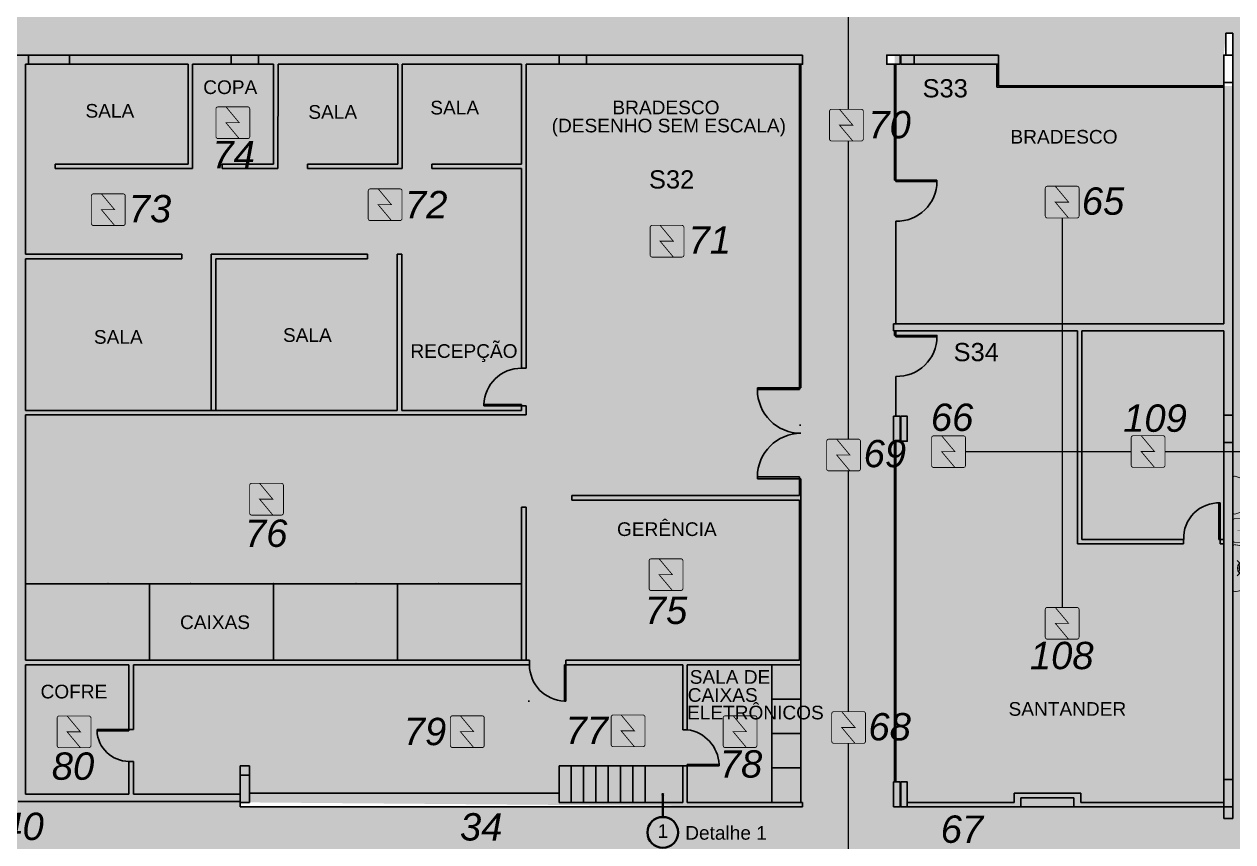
# Model space of a CAD drawing. Header units: metres. Extents: x -331 to 2982, y 362 to 2539.
# Drawn here: x 825.86 to 852.41, y 501.49 to 519.44 of the extents above; entities that cross this region are included whole.
import ezdxf
from ezdxf.enums import TextEntityAlignment as Align

# ---------------------------------------------------------------- set-up
doc = ezdxf.new("R2010")
doc.units = ezdxf.units.M
doc.layers.get('0').update_dxf_attribs({"color": 251})
doc.layers.add('_corredores', color=251, linetype='Continuous', plot=False)
doc.layers.add('_salas', color=251, linetype='Continuous', plot=False)
for name, color, linetype in [('ALV', 251, 'Continuous'), ('CX', 251, 'Continuous'), ('DET. FUMAÇA', 1, 'Continuous'), ('Div', 251, 'Continuous'), ('Est', 251, 'Continuous'), ('SALAS NOVAS', 7, 'Continuous'), ('Texto_Salas', 251, 'Continuous'), ('vid', 251, 'Continuous')]:
    doc.layers.add(name, color=color, linetype=linetype)
doc.layers.add('Botoeira_antiga', color=74, linetype='Continuous', lineweight=30)
doc.styles.add('DESTAQUE', font='arial.ttf', dxfattribs={"height": 0.4})
doc.styles.get("Standard").update_dxf_attribs({"font": 'arial.ttf', "height": 0.3})

# ---------------------------------------------------------------- blocks, each defined once
blk = doc.blocks.new('Detector de fumaça')
at = {"layer": 'DET. FUMAÇA', "linetype": 'Continuous', "lineweight": 15, "const_width": 0.0187}
blk.add_lwpolyline([(774.599, 539.816), (775.249, 539.816, -0.414214), (775.296, 539.769), (775.296, 539.167, -0.414214), (775.249, 539.12), (774.599, 539.12, -0.414214), (774.553, 539.167), (774.553, 539.769, -0.414214)], format="xyb", close=True, dxfattribs=at)
blk.add_lwpolyline([(774.773, 539.816), (775.064, 539.468), (774.773, 539.468), (775.064, 539.12)], dxfattribs=at)
blk = doc.blocks.new('WEW')
at = {"color": 1, "lineweight": 0, "true_color": 0xe60000}
for p, q in [((1781.244, 994.005), (1781.439, 994.482)), ((1781.439, 994.482), (1781.308, 994.36)), ((1781.439, 994.482), (1781.447, 994.302)), ((1781.075, 994.175), (1781.413, 993.836)), ((1781.413, 994.175), (1781.075, 993.836))]:
    blk.add_line(p, q, dxfattribs=at)
at = {"color": 1, "true_color": 0xe60000, "const_width": 0.0172}
for points in [[(1779.259, 993.747), (1780.023, 993.747, 0.511918), (1780.056, 993.793), (1779.907, 994.24, 0.322823), (1779.874, 994.263), (1779.408, 994.263, 0.322823), (1779.375, 994.24), (1779.226, 993.793, 0.511918)], [(1780.193, 994.263), (1780.641, 994.263, -0.414214), (1780.675, 994.229), (1780.675, 993.782, -0.414214), (1780.641, 993.747), (1780.193, 993.747, -0.414214), (1780.159, 993.782), (1780.159, 994.229, -0.414214)], [(1780.764, 993.748), (1781.724, 993.748, 0.435311), (1781.759, 993.784, 0.930949), (1780.73, 993.784, 0.435311)]]:
    blk.add_lwpolyline(points, format="xyb", close=True, dxfattribs=at)
at = {"color": 1, "true_color": 0xe60000, "const_width": 0.0086}
for points in [[(1779.463, 994.06), (1779.617, 994.06), (1779.652, 994.026), (1779.652, 993.936), (1779.617, 993.902), (1779.463, 993.902), (1779.428, 993.936), (1779.428, 994.026)], [(1779.832, 993.936), (1779.832, 994.026), (1779.802, 994.044), (1779.679, 993.981), (1779.802, 993.918)]]:
    blk.add_lwpolyline(points, close=True, dxfattribs=at)
for points in [[(1780.336, 994.135), (1780.338, 994.117), (1780.344, 994.099), (1780.351, 994.088), (1780.365, 994.073), (1780.373, 994.067), (1780.386, 994.06), (1780.397, 994.057), (1780.413, 994.055), (1780.421, 994.055), (1780.431, 994.056), (1780.45, 994.062), (1780.464, 994.07), (1780.477, 994.082), (1780.488, 994.096), (1780.494, 994.11), (1780.497, 994.122), (1780.498, 994.13), (1780.498, 994.136)], [(1780.417, 993.837), (1780.417, 994.055)]]:
    blk.add_lwpolyline(points, dxfattribs=at)
at = {"color": 1, "lineweight": 0, "true_color": 0xe60000}
for radius in [0.158, 0.119, 0.0774]:
    blk.add_circle((1781.244, 994.005), radius, dxfattribs=at)

msp = doc.modelspace()

# ---------------------------------------------------------------- hatches: boundary and pattern name
at = {"layer": '_corredores', "transparency": 33554508}
h = msp.add_hatch(color=256, dxfattribs=at)
h.dxf.hatch_style = 1
h.paths.add_polyline_path([(854.159, 542.856), (842.384, 542.856), (842.384, 540.756), (852.409, 540.756), (852.409, 521.406), (848.359, 521.406), (847.259, 526.931), (845.259, 526.931), (845.259, 521.356), (809.009, 521.356), (809.009, 540.756), (822.22, 540.756), (822.22, 542.856), (770.404, 542.856), (768.809, 542.931), (768.809, 540.556), (770.504, 540.556), (770.504, 526.646), (768.274, 526.646), (768.274, 525.646), (769.399, 525.646), (769.399, 519.846), (768.274, 519.846), (768.274, 518.756), (770.509, 518.756), (770.509, 518.556), (770.509, 510.381), (770.509, 504.956), (767.991, 504.956), (767.991, 502.406), (768.091, 502.406), (768.091, 502.256), (760.804, 502.256), (760.804, 518.556), (759.004, 518.556), (759.004, 502.343), (756.304, 502.343), (756.304, 502.526), (754.454, 502.526), (754.454, 499.256), (756.554, 499.256), (756.554, 499.756), (801.957, 499.756), (801.957, 494.706), (802.257, 494.706), (802.257, 494.056), (801.957, 494.056), (801.957, 489.034), (797.559, 489.034), (797.559, 485.931), (798.959, 485.931), (798.959, 486.531), (802.034, 486.531), (802.034, 486.306), (803.983, 486.306), (803.983, 494.656), (816.416, 494.656), (816.416, 491.706), (814.609, 491.706), (814.609, 489.906), (818.009, 489.906), (818.009, 491.706), (824.559, 491.706), (824.559, 492.606), (823.409, 492.606), (823.409, 499.956), (842.959, 499.956), (842.959, 498.656), (844.912, 498.656), (844.912, 499.956), (852.509, 499.956), (852.509, 494.406), (854.159, 494.406)])
h.paths.add_polyline_path([(809.009, 518.756), (842.959, 518.756), (842.959, 502.256), (830.609, 502.256), (830.609, 502.356), (823.109, 502.356), (823.109, 502.956), (814.779, 502.956), (814.779, 504.162), (810.639, 504.162), (810.639, 502.956), (809.009, 502.956)], flags=16)
h.paths.add_polyline_path([(802.012, 502.256), (773.009, 502.256), (769.691, 502.256), (769.691, 502.406), (770.134, 502.406), (770.134, 502.556), (773.009, 502.556), (773.009, 518.756), (775.859, 518.756), (795.009, 518.756), (795.009, 515.106), (799.059, 515.106), (799.059, 516.906), (797.859, 516.906), (797.859, 518.756), (802.012, 518.756)], flags=16)
h.paths.add_polyline_path([(802.012, 521.356), (773.012, 521.356), (772.984, 521.356), (772.984, 526.856), (773.012, 540.756), (802.012, 540.756)], flags=16)
h.paths.add_polyline_path([(844.809, 518.556), (844.809, 518.756), (847.259, 518.756), (847.259, 518.08), (852.209, 518.08), (852.209, 518.756), (852.259, 519.237), (852.409, 519.237), (852.409, 502.256), (844.959, 502.256), (844.979, 518.556)], flags=16)
at = {"layer": '_salas', "transparency": 33554559}
h = msp.add_hatch(color=256, dxfattribs=at)
h.dxf.hatch_style = 1
h.paths.add_polyline_path([(773.012, 540.756), (773.012, 534.756), (802.012, 534.756), (802.012, 540.756)])
h.paths.add_polyline_path([(809.009, 540.756), (809.009, 534.756), (845.259, 534.756), (845.259, 526.931), (847.259, 526.931), (848.359, 521.406), (852.409, 521.406), (852.409, 540.756)])
h.paths.add_polyline_path([(775.859, 526.856), (775.859, 521.356), (802.012, 521.356), (802.012, 526.856)])
h.paths.add_polyline_path([(809.009, 526.856), (809.009, 521.356), (839.659, 521.356), (839.659, 526.856)])
h.paths.add_polyline_path([(802.012, 502.256), (802.012, 518.756), (797.859, 518.756), (797.859, 516.906), (799.059, 516.906), (799.059, 515.106), (795.009, 515.106), (795.009, 518.756), (775.859, 518.756), (775.859, 514.056), (773.009, 514.056), (773.009, 502.256)])
h.paths.add_polyline_path([(830.609, 502.356), (842.959, 502.256), (842.959, 518.756), (809.009, 518.756), (809.009, 502.956), (810.639, 502.956), (810.639, 504.162), (814.779, 504.162), (814.779, 502.956), (823.109, 502.956), (823.109, 502.356)])
h.paths.add_polyline_path([(852.409, 518.08), (847.259, 518.08), (847.259, 518.756), (844.979, 518.756), (844.959, 502.256), (852.409, 502.256)])
at = {"layer": 'Botoeira_antiga', "true_color": 0x000000}
h = msp.add_hatch(dxfattribs=at)
h.set_pattern_fill('ANGLE', color=18)
h.set_pattern_definition([(0, (0, 0), (0, 6.985), [5.08, -1.905]), (90, (0, 0), (-6.985, 4e-16), [5.08, -1.905])])
h.paths.add_polyline_path([(839.877, 502.529, 1), (839.902, 502.529, 1)])

# ---------------------------------------------------------------- linework, layer by layer
at = {"layer": 'ALV', "color": 251}
for p, q in [((852.259, 518.756), (852.259, 519.237)), ((852.409, 519.237), (852.259, 519.237)), ((852.409, 519.237), (852.259, 519.237)), ((852.259, 519.237), (852.259, 518.756)), ((852.409, 518.756), (852.409, 519.237)), ((852.409, 518.756), (852.409, 519.237)), ((820.709, 518.756), (825.959, 518.756)), ((825.959, 518.756), (823.809, 518.756)), ((825.959, 518.556), (825.959, 518.756)), ((825.959, 518.556), (825.959, 518.756)), ((825.959, 518.556), (825.959, 518.756)), ((826.859, 518.756), (842.959, 518.756)), ((826.859, 518.756), (826.859, 518.556)), ((830.409, 518.756), (826.859, 518.756)), ((826.859, 518.756), (826.859, 518.556)), ((826.859, 518.756), (826.859, 518.556)), ((837.609, 518.756), (831.009, 518.756)), ((845.409, 518.756), (847.259, 518.756)), ((847.259, 518.556), (847.259, 518.756)), ((852.409, 502.256), (852.409, 518.756)), ((825.889, 518.556), (825.889, 514.386)), ((826.859, 518.556), (828.009, 518.556)), ((826.859, 518.556), (828.009, 518.556)), ((826.859, 518.556), (829.462, 518.556)), ((829.562, 518.556), (830.409, 518.556)), ((830.809, 518.556), (831.337, 518.556)), ((831.009, 518.556), (831.337, 518.556)), ((831.437, 518.556), (834.067, 518.556)), ((831.437, 518.556), (834.067, 518.556)), ((834.167, 518.556), (836.784, 518.556)), ((834.167, 518.556), (836.784, 518.556)), ((836.884, 518.556), (837.609, 518.556)), ((836.884, 518.556), (842.959, 518.556)), ((845.409, 518.556), (847.259, 518.556)), ((825.889, 514.286), (825.889, 510.959)), ((844.959, 512.856), (852.209, 512.856)), ((844.959, 512.856), (844.959, 512.706)), ((844.959, 512.706), (848.994, 512.706)), ((849.094, 512.706), (852.209, 512.706)), ((825.889, 510.859), (825.889, 505.476)), ((842.924, 510.632), (842.894, 510.632)), ((842.894, 508.632), (842.924, 508.632)), ((851.329, 508.028), (851.329, 508.128)), ((851.329, 508.028), (851.329, 508.128)), ((852.129, 508.128), (852.129, 508.028)), ((852.129, 508.128), (852.129, 508.028)), ((852.129, 508.128), (852.129, 508.028)), ((852.129, 508.128), (852.129, 508.028)), ((836.96, 505.476), (836.884, 505.476)), ((836.96, 505.376), (836.96, 505.476)), ((825.889, 505.376), (825.889, 502.536)), ((830.609, 503.156), (830.609, 502.956)), ((830.609, 503.156), (830.809, 503.156)), ((830.809, 503.156), (830.809, 502.956)), ((837.609, 502.556), (830.809, 502.556)), ((849.068, 502.556), (847.603, 502.556)), ((847.603, 502.356), (847.603, 502.556)), ((849.068, 502.356), (849.068, 502.556)), ((825.729, 502.376), (830.609, 502.376)), ((828.161, 502.536), (825.889, 502.536)), ((830.609, 502.536), (828.261, 502.536)), ((830.609, 502.356), (830.609, 502.256)), ((840.327, 502.356), (837.609, 502.356)), ((842.959, 502.356), (840.427, 502.356)), ((842.959, 502.256), (842.959, 502.356)), ((847.603, 502.356), (845.259, 502.356)), ((848.918, 502.456), (847.753, 502.456)), ((847.753, 502.256), (847.753, 502.456)), ((848.918, 502.256), (848.918, 502.456)), ((852.209, 502.356), (849.068, 502.356)), ((842.959, 502.256), (830.609, 502.256)), ((847.753, 502.256), (845.259, 502.256)), ((852.209, 502.256), (848.918, 502.256)), ((852.209, 502.003), (852.209, 502.256)), ((852.409, 502.003), (852.409, 502.256)), ((852.409, 502.003), (852.209, 502.003))]:
    msp.add_line(p, q, dxfattribs=at)
msp.add_lwpolyline([(842.959, 518.756), (838.209, 518.756), (838.209, 518.556), (842.959, 518.556)], close=True, dxfattribs=at)
for points in [[(852.209, 512.856), (852.209, 518.156)], [(852.409, 502.256), (852.409, 518.156)], [(852.209, 508.128), (852.209, 512.706)], [(852.209, 502.256), (852.209, 508.028)]]:
    msp.add_lwpolyline(points, dxfattribs=at)
at = {"layer": 'Botoeira_antiga', "color": 18, "true_color": 0x000000}
msp.add_line((839.889, 502.034), (839.889, 502.529), dxfattribs=at)
for centre, radius in [((839.889, 502.529), 0.0128), ((839.889, 501.696), 0.338)]:
    msp.add_circle(centre, radius, dxfattribs=at)
at = {"layer": 'CX'}
for p, q in [((825.959, 518.756), (826.859, 518.756)), ((825.959, 518.556), (825.889, 518.556)), ((825.959, 518.556), (826.859, 518.556)), ((829.462, 516.365), (829.462, 518.556)), ((829.562, 516.265), (829.562, 518.556)), ((831.337, 516.365), (831.337, 518.556)), ((831.436, 516.265), (831.437, 518.556)), ((834.067, 516.365), (834.067, 518.556)), ((834.167, 516.265), (834.167, 518.556)), ((836.784, 518.556), (836.784, 516.365)), ((836.884, 518.556), (836.884, 511.886)), ((845.009, 518.556), (845.009, 518.456)), ((825.889, 516.365), (825.889, 516.365)), ((826.539, 516.365), (829.462, 516.365)), ((826.539, 516.265), (826.539, 516.365)), ((830.212, 516.365), (831.337, 516.365)), ((830.212, 516.365), (830.212, 516.265)), ((832.087, 516.365), (834.067, 516.365)), ((832.087, 516.365), (832.087, 516.265)), ((834.817, 516.365), (836.784, 516.365)), ((834.817, 516.365), (834.817, 516.265)), ((826.539, 516.265), (829.562, 516.265)), ((830.212, 516.265), (831.436, 516.265)), ((832.087, 516.265), (834.167, 516.265)), ((834.817, 516.265), (836.784, 516.265)), ((836.784, 516.265), (836.784, 511.886)), ((825.889, 514.386), (829.322, 514.386)), ((825.889, 514.286), (829.322, 514.286)), ((829.322, 514.286), (829.322, 514.386)), ((829.972, 514.386), (833.406, 514.386)), ((829.972, 514.386), (829.972, 510.959)), ((829.972, 514.286), (829.972, 514.286)), ((830.072, 514.286), (830.072, 510.959)), ((830.072, 514.286), (833.406, 514.286)), ((833.406, 514.286), (833.406, 514.386)), ((834.056, 514.386), (834.056, 510.959)), ((834.156, 514.386), (834.056, 514.386)), ((834.156, 514.386), (834.156, 510.959)), ((845.009, 512.706), (845.009, 512.606)), ((848.66, 512.706), (848.994, 512.706)), ((848.994, 512.706), (848.994, 508.028)), ((849.094, 512.706), (849.094, 508.128)), ((845.009, 512.606), (844.979, 512.606)), ((836.784, 511.886), (836.884, 511.886)), ((835.958, 511.059), (835.958, 511.086)), ((836.784, 511.086), (836.784, 510.959)), ((836.784, 510.959), (836.784, 511.059)), ((836.784, 511.059), (836.884, 511.059)), ((836.884, 511.059), (836.884, 510.859)), ((834.056, 510.959), (825.889, 510.959)), ((836.884, 510.859), (825.889, 510.859)), ((836.784, 510.959), (834.156, 510.959)), ((836.784, 510.959), (836.784, 510.959)), ((842.894, 509.498), (842.894, 509.092)), ((842.894, 509.092), (837.894, 509.092)), ((837.894, 509.092), (837.894, 508.992)), ((837.894, 508.992), (842.894, 508.992)), ((836.784, 508.834), (836.784, 505.476)), ((836.884, 508.834), (836.784, 508.834)), ((836.884, 508.834), (836.884, 505.476)), ((849.094, 508.128), (851.329, 508.128)), ((852.099, 508.128), (852.209, 508.128)), ((852.209, 508.128), (852.129, 508.128)), ((852.129, 508.128), (852.129, 508.028)), ((852.209, 508.128), (852.209, 507.328)), ((852.209, 508.128), (852.209, 508.128)), ((848.994, 508.028), (851.329, 508.028)), ((852.129, 508.028), (852.209, 508.028)), ((831.337, 507.155), (825.889, 507.155)), ((828.613, 507.155), (828.613, 505.476)), ((831.337, 507.155), (831.337, 505.476)), ((831.337, 507.155), (836.784, 507.155)), ((834.06, 507.155), (834.06, 505.476)), ((836.96, 505.476), (825.889, 505.476)), ((836.96, 505.376), (836.96, 505.476)), ((842.894, 505.476), (837.76, 505.476)), ((837.76, 505.376), (837.76, 505.476)), ((828.161, 505.376), (825.889, 505.376)), ((828.161, 503.926), (828.161, 505.376)), ((836.96, 505.376), (828.261, 505.376)), ((828.261, 503.956), (828.261, 505.376)), ((837.73, 505.376), (837.76, 505.376)), ((840.327, 505.376), (837.76, 505.376)), ((840.327, 505.376), (840.327, 503.95)), ((842.924, 505.376), (840.427, 505.376)), ((840.427, 505.376), (840.427, 503.95)), ((842.286, 505.376), (842.286, 502.356)), ((842.924, 503.866), (842.924, 505.376)), ((836.96, 504.576), (836.93, 504.576)), ((837.76, 504.576), (837.73, 504.576)), ((842.924, 504.621), (842.286, 504.621)), ((840.427, 503.95), (840.327, 503.95)), ((842.924, 503.866), (842.286, 503.866)), ((842.924, 503.866), (842.924, 502.356)), ((828.161, 502.536), (828.161, 503.256)), ((828.161, 503.256), (828.261, 503.256)), ((828.261, 502.536), (828.261, 503.256)), ((840.327, 503.156), (837.609, 503.156)), ((837.609, 502.356), (837.609, 503.156)), ((837.879, 502.356), (837.879, 503.156)), ((838.149, 502.356), (838.149, 503.156)), ((838.419, 502.356), (838.419, 503.156)), ((838.689, 502.356), (838.689, 503.156)), ((838.959, 502.356), (838.959, 503.156)), ((839.229, 502.356), (839.229, 503.156)), ((839.499, 502.356), (839.499, 503.156)), ((840.327, 502.356), (840.327, 503.156)), ((840.327, 503.156), (840.327, 502.356)), ((840.427, 503.186), (840.427, 502.356)), ((842.924, 503.111), (842.286, 503.111))]:
    msp.add_line(p, q, dxfattribs=at)
at = {"layer": 'CX', "color": 251, "ltscale": 8}
for p, q in [((845.909, 516.013), (844.979, 516.013)), ((845.009, 516.013), (845.009, 515.983)), ((845.009, 515.983), (845.909, 515.983)), ((845.909, 515.983), (845.909, 516.013)), ((841.966, 511.414), (841.966, 511.456)), ((841.966, 509.457), (841.966, 509.498)), ((836.96, 505.376), (836.93, 505.376)), ((827.461, 503.956), (827.461, 503.926)), ((828.161, 503.956), (828.161, 503.926)), ((841.124, 503.156), (841.124, 503.186))]:
    msp.add_line(p, q, dxfattribs=at)
at = {"layer": 'CX', "color": 251}
for p, q in [((842.924, 511.456), (841.966, 511.456)), ((842.894, 511.414), (841.966, 511.414)), ((836.784, 511.086), (835.958, 511.086)), ((836.784, 511.059), (835.958, 511.059)), ((836.784, 511.059), (836.784, 511.086)), ((842.894, 509.498), (841.966, 509.498)), ((842.924, 509.457), (841.966, 509.457)), ((837.73, 505.376), (837.73, 504.576)), ((837.76, 505.376), (837.76, 504.576)), ((828.261, 503.956), (827.461, 503.956)), ((828.161, 503.926), (827.461, 503.926)), ((840.327, 503.156), (841.124, 503.156)), ((840.427, 503.186), (841.124, 503.186)), ((847.753, 502.256), (848.918, 502.256))]:
    msp.add_line(p, q, dxfattribs=at)
at = {"layer": 'CX', "color": 251, "ltscale": 8}
msp.add_lwpolyline([(845.009, 512.576), (845.909, 512.576), (845.909, 512.606), (845.009, 512.606)], close=True, dxfattribs=at)
at = {"layer": 'CX', "ltscale": 8}
msp.add_lwpolyline([(852.099, 508.128), (852.129, 508.128), (852.129, 508.928), (852.099, 508.928)], close=True, dxfattribs=at)
at = {"layer": 'CX', "color": 251}
for centre, radius, start, end in [((845.039, 515.983), 0.87, 268.058, 0), ((845.039, 512.576), 0.87, 268.058, 0), ((836.784, 511.059), 0.827, 90, 178.1514), ((842.924, 511.414), 0.958, 180, 270), ((842.924, 509.498), 0.958, 90, 180), ((837.761, 505.377), 0.801, 180.0304, 267.7802), ((828.161, 503.956), 0.7, 182.4563, 270), ((840.324, 503.156), 0.8, 2.1491, 82.5848)]:
    msp.add_arc(centre, radius, start, end, dxfattribs=at)
at = {"layer": 'CX', "ltscale": 8}
msp.add_arc((852.1, 508.157), 0.771, 87.8389, 182.1611, dxfattribs=at)
at = {"layer": 'CX'}
for p in [(827.705, 507.155), (829.521, 507.155), (831.337, 507.155), (833.152, 507.155), (834.968, 507.155)]:
    msp.add_point(p, dxfattribs=at)
at = {"layer": 'Div', "color": 150, "linetype": 'Continuous', "lineweight": 0}
for p, q in [((843.968, 517.568), (843.968, 519.991)), ((843.968, 510.326), (843.968, 516.872)), ((846.537, 510.053), (850.177, 510.056)), ((850.92, 510.053), (853.284, 510.053)), ((843.97, 504.346), (843.968, 509.631)), ((843.968, 501.085), (843.97, 503.651))]:
    msp.add_line(p, q, dxfattribs=at)
msp.add_lwpolyline([(848.66, 515.183), (848.66, 506.634)], dxfattribs=at)
at = {"layer": 'Est', "color": 251}
for p, q in [((845.099, 518.556), (845.099, 518.756)), ((845.119, 518.756), (845.119, 518.556))]:
    msp.add_line(p, q, dxfattribs=at)
for points in [[(831.009, 518.556), (830.409, 518.556), (830.409, 518.756), (831.009, 518.756)], [(838.209, 518.556), (837.609, 518.556), (837.609, 518.756), (838.209, 518.756)], [(852.409, 518.756), (852.409, 518.156), (852.209, 518.156), (852.209, 518.756)], [(844.959, 510.281), (844.959, 510.831), (845.099, 510.831), (845.099, 510.281)], [(845.119, 510.281), (845.119, 510.831), (845.259, 510.831), (845.259, 510.281)], [(852.209, 510.856), (852.209, 510.256), (852.409, 510.256), (852.409, 510.856)], [(830.609, 502.956), (830.609, 502.356), (830.809, 502.356), (830.809, 502.956)], [(852.209, 502.856), (852.209, 502.256), (852.409, 502.256), (852.409, 502.856)], [(844.959, 502.256), (844.959, 502.806), (845.099, 502.806), (845.099, 502.256)], [(845.119, 502.256), (845.119, 502.806), (845.259, 502.806), (845.259, 502.256)]]:
    msp.add_lwpolyline(points, close=True, dxfattribs=at)
for points in [[(845.099, 518.556), (844.809, 518.556), (844.809, 518.756), (845.099, 518.756)], [(845.119, 518.756), (845.409, 518.756), (845.409, 518.556)], [(845.409, 518.556), (845.119, 518.556)], [(830.609, 502.356), (830.609, 502.356)], [(830.609, 502.356), (830.609, 502.356)], [(830.809, 502.356), (830.809, 502.356)]]:
    msp.add_lwpolyline(points, dxfattribs=at)
at = {"layer": 'vid', "color": 251}
for p, q in [((842.894, 511.414), (842.894, 518.556)), ((842.924, 511.456), (842.924, 518.556)), ((844.979, 516.013), (844.979, 518.556)), ((845.009, 515.983), (845.009, 518.556)), ((847.229, 518.556), (847.229, 518.05)), ((847.259, 518.556), (847.259, 518.08)), ((847.229, 518.05), (852.209, 518.05)), ((847.259, 518.08), (852.209, 518.08)), ((845.009, 512.856), (845.009, 515.113)), ((844.979, 512.606), (844.979, 512.706)), ((845.009, 512.576), (845.009, 512.706)), ((845.009, 510.831), (845.009, 511.706)), ((842.894, 510.456), (842.894, 510.457)), ((844.979, 502.806), (844.979, 510.281)), ((845.009, 502.806), (845.009, 510.281)), ((842.894, 509.092), (842.894, 509.498)), ((842.924, 505.376), (842.924, 509.457)), ((842.894, 505.476), (842.894, 508.992)), ((842.894, 505.376), (842.894, 505.376))]:
    msp.add_line(p, q, dxfattribs=at)

# ---------------------------------------------------------------- block references
at = {"lineweight": 0, "rotation": 270}
msp.add_blockref('WEW', (-141.331, 2288.74), dxfattribs=at)
at = {"layer": 'DET. FUMAÇA', "linetype": 'Continuous', "lineweight": 0}
for p in [(55.521, -22.195), (68.997, -22.248), (58.865, -23.995), (73.736, -23.937), (52.785, -24.104), (65.057, -24.796), (68.935, -29.489), (71.241, -29.415), (75.624, -29.412), (56.26, -30.459), (65.035, -32.115), (73.736, -33.182), (52.032, -35.564), (60.67, -35.561), (64.201, -35.543), (66.661, -35.561), (69.046, -35.469)]:
    msp.add_blockref('Detector de fumaça', p, dxfattribs=at)

# ---------------------------------------------------------------- texts
at = {"layer": 'Botoeira_antiga', "color": 18, "true_color": 0x000000, "char_height": 0.3, "attachment_point": 1}
for s, width, insert in [('  1', 0.69347, (839.543, 501.876)), ('Detalhe 1', 2.06004, (840.381, 501.836))]:
    msp.add_mtext_dynamic_manual_height_columns(s, width=width, gutter_width=1.5, heights=[0], dxfattribs=dict(at, insert=insert))
at = {"layer": 'Div', "color": 5, "linetype": 'Continuous', "lineweight": 0, "char_height": 0.6, "width": 13.3188, "attachment_point": 1}
for s, insert in [('{\\fArial|b0|i1|c0|p34;70}', (844.404, 517.531)), ('{\\fArial|b0|i1|c0|p34;74}', (829.996, 516.875)), ('{\\fArial|b0|i1|c0|p34;65}', (849.092, 515.853)), ('{\\fArial|b0|i1|c0|p34;73}', (828.159, 515.687)), ('{\\fArial|b0|i1|c0|p34;72}', (834.226, 515.776)), ('{\\fArial|b0|i1|c0|p34;71}', (840.453, 514.997)), ('{\\fArial|b0|i1|c0|p34;66}', (845.777, 511.108)), ('{\\fArial|b0|i1|c0|p34;109}', (850.001, 511.089)), ('{\\fArial|b0|i1|c0|p34;69}', (844.3, 510.311)), ('{\\fArial|b0|i1|c0|p34;76}', (830.712, 508.563)), ('{\\fArial|b0|i1|c0|p34;75}', (839.494, 506.871)), ('{\\fArial|b0|i1|c0|p34;108}', (847.952, 505.879)), ('{\\fArial|b0|i1|c0|p34;79}', (834.199, 504.211)), ('{\\fArial|b0|i1|c0|p34;77}', (837.752, 504.235)), ('{\\fArial|b0|i1|c0|p34;68}', (844.406, 504.315)), ('{\\fArial|b0|i1|c0|p34;80}', (826.468, 503.451)), ('{\\fArial|b0|i1|c0|p34;78}', (841.141, 503.499)), ('{\\fArial|b0|i1|c0|p34;40}', (825.36, 502.129)), ('{\\fArial|b0|i1|c0|p34;34}', (835.434, 502.118)), ('{\\fArial|b0|i1|c0|p34;67}', (845.993, 502.067))]:
    msp.add_mtext(s, dxfattribs=dict(at, insert=insert))
at = {"layer": 'SALAS NOVAS', "color": 251, "style": 'DESTAQUE'}
for s, p in [('S33', (846.091, 517.829)), ('S32', (840.082, 515.829)), ('S34', (846.773, 512.039))]:
    msp.add_text(s, height=0.4, dxfattribs=at).set_placement(p, align=Align.CENTER)
at = {"layer": 'Texto_Salas', "color": 251, "style": 'DESTAQUE'}
for s, p in [('COPA', (829.794, 517.903)), ('SALA', (827.208, 517.384)), ('SALA', (834.782, 517.454)), ('BRADESCO', (838.782, 517.458)), ('SALA', (832.103, 517.359)), ('(DESENHO SEM ESCALA)', (837.448, 517.061)), ('BRADESCO', (847.525, 516.814)), ('SALA', (827.393, 512.421)), ('SALA', (831.546, 512.463)), ('RECEPÇÃO', (834.346, 512.112)), ('GERÊNCIA', (838.883, 508.202)), ('CAIXAS', (829.285, 506.16)), ('SALA DE', (840.48, 504.958)), ('COFRE ', (826.221, 504.637)), ('CAIXAS', (840.436, 504.562)), ('ELETRÔNICOS', (840.42, 504.177)), ('SANTANDER', (847.483, 504.256))]:
    msp.add_text(s, height=0.3, dxfattribs=at).set_placement(p)

doc.saveas('drawing.dxf')
